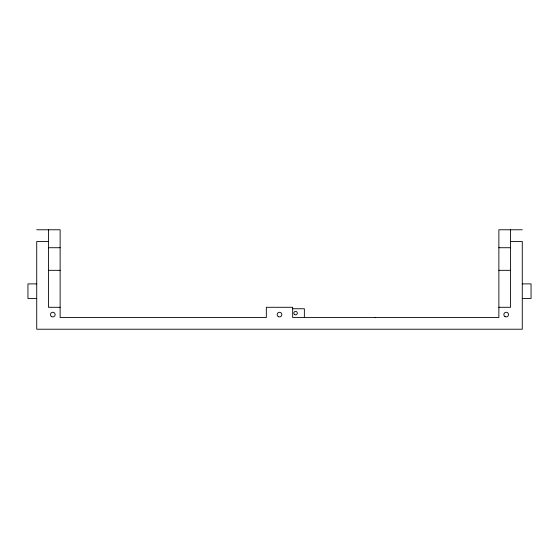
<?xml version="1.0" encoding="UTF-8"?>
<svg xmlns="http://www.w3.org/2000/svg" width="559" height="559" viewBox="0 0 559 559"><rect width="100%" height="100%" fill="white"/><g stroke="black" fill="none" stroke-linecap="round" stroke-linejoin="round"><path stroke-width="0.84" d="M36.726 229.777L60.127 229.777L60.127 317.526L266.336 317.526L266.336 307.289L292.664 307.289L292.664 317.526L498.873 317.526L498.873 229.777L522.274 229.777M48.423 241.474L36.726 241.474L36.726 329.223L522.274 329.223L522.274 241.474L510.577 241.474M48.423 247.721L60.127 247.721M498.873 247.721L510.577 247.721M48.423 270.332L60.127 270.332M498.873 270.332L510.577 270.332M36.726 283.888L27.95 283.888L27.95 298.513L36.726 298.513M522.274 283.888L531.05 283.888L531.05 298.513L522.274 298.513M60.127 307.289L48.423 307.289L48.423 229.777M498.873 307.289L510.577 307.289L510.577 229.777M292.664 308.75L304.362 308.75L304.362 317.526M374.565 317.526A5.849 5.849 0 0 1 375.578 317.617M505.015 316.625A2.341 2.341 0 0 0 508.529 314.598A2.341 2.341 0 0 0 505.015 312.572A2.341 2.341 0 0 0 505.015 316.625M278.333 316.625A2.341 2.341 0 0 0 281.841 314.598A2.341 2.341 0 0 0 278.333 312.572A2.341 2.341 0 0 0 278.333 316.625M51.645 316.625A2.341 2.341 0 0 0 55.152 314.598A2.341 2.341 0 0 0 51.645 312.572A2.341 2.341 0 0 0 51.645 316.625M294.712 314.654A1.754 1.754 0 0 0 297.339 313.138A1.754 1.754 0 0 0 294.712 311.615A1.754 1.754 0 0 0 294.712 314.654"/></g></svg>
